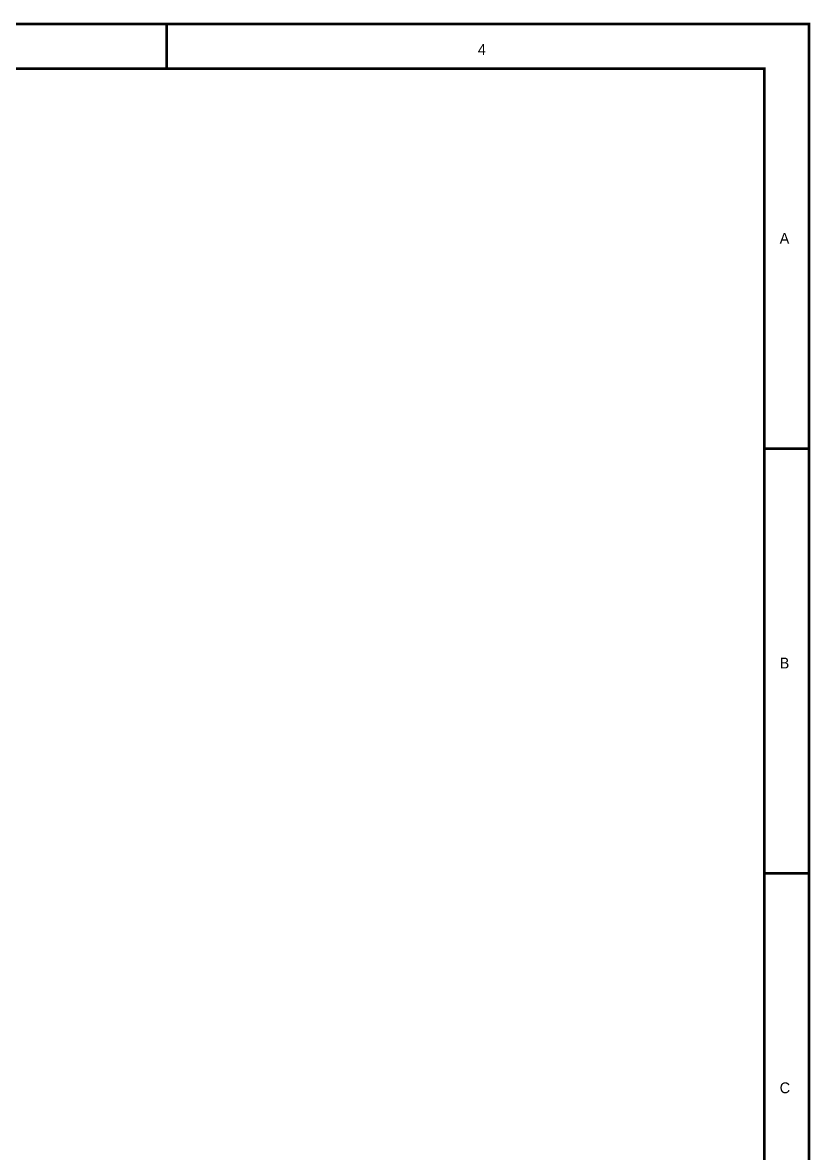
# Model space of a CAD drawing. Header units: millimetres. Extents: x 0 to 11.5, y 0 to 7.6.
# Drawn here: x 7.98 to 11.5, y 2.55 to 7.61 of the extents above; entities that cross this region are included whole.
import ezdxf

# ---------------------------------------------------------------- set-up
doc = ezdxf.new("R2010")
doc.units = ezdxf.units.MM
doc.header["$MEASUREMENT"] = 0
doc.layers.add('Sheet', color=255, linetype='Continuous')

msp = doc.modelspace()

# ---------------------------------------------------------------- linework, layer by layer
at = {"layer": 'Sheet'}
for points, const_width in [([(0.0015, 7.6), (11.4989, 7.6), (11.4989, 0), (0.0015, 0), (0.0015, 7.6)], 0.0118), ([(0.0015, 7.6), (0.0015, 0), (11.4989, 0), (11.4989, 7.6), (0.0015, 7.6), (0.0015, 7.6)], 0.0039), ([(0.2013, 7.3998), (11.2991, 7.3998), (11.2991, 0.1998), (0.2013, 0.1998), (0.2013, 7.3998)], 0.0118), ([(0.2013, 7.3998), (0.2013, 0.1998), (11.2991, 0.1998), (11.2991, 7.3998), (0.2013, 7.3998), (0.2013, 7.3998)], 0.0039)]:
    msp.add_lwpolyline(points, close=True, dxfattribs=dict(at, const_width=const_width))
at = {"layer": 'Sheet', "const_width": 0.0118}
for points in [[(8.6246, 7.6), (8.6246, 7.3998)], [(11.4989, 7.6), (11.2991, 7.6)], [(11.4989, 7.6), (11.4989, 7.3998)], [(11.4989, 5.7), (11.2991, 5.7)], [(11.4989, 3.8), (11.2991, 3.8)]]:
    msp.add_lwpolyline(points, dxfattribs=at)

# ---------------------------------------------------------------- texts
at = {"layer": 'Sheet'}
for s, p in [('4', (10.0165, 7.4613)), ('A', (11.3673, 6.6168)), ('B', (11.3673, 4.7168)), ('C', (11.3673, 2.8168))]:
    msp.add_text(s, height=0.0483, dxfattribs=at).set_placement(p)

doc.saveas('drawing.dxf')
